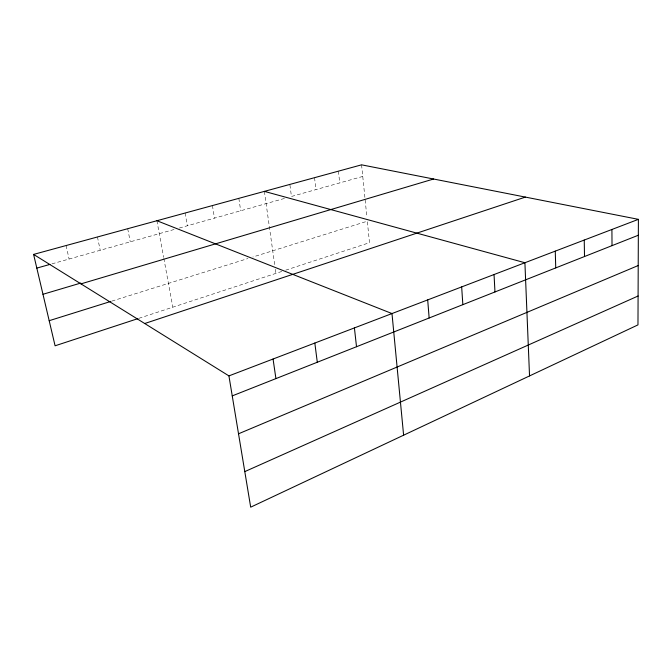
<?xml version="1.0" encoding="UTF-8"?>
<svg xmlns="http://www.w3.org/2000/svg" width="672" height="672" viewBox="0 0 672 672"><rect width="100%" height="100%" fill="white"/><g stroke="black" fill="none" stroke-linecap="round" stroke-linejoin="round"><path stroke-width="0.5" stroke-dasharray="3.36 2.52" d="M138.886 318.318L281.778 271.454M285.701 270.169L369.499 242.693L367.315 221.197L252.865 256.998M111.854 301.098L247.901 258.544M51.946 263.852L174.317 229.429M179.323 228.026L285.592 198.131M362.754 176.434L291.446 196.484L289.867 184.414M66.1 245.532L69.09 259.031M97.448 236.972L100.22 250.27M127.697 228.707L130.267 241.819M156.912 220.727L163.649 257.368M163.842 258.401L172.813 307.188M185.144 213.024L187.337 225.767M212.436 205.565L214.46 218.14M238.837 198.358L240.702 210.756M264.39 191.377L274.739 265.163M275.318 269.279L275.898 273.386M314.538 177.677L315.974 189.588M338.428 171.15L339.73 182.91M361.578 164.833L366.895 217.106"/><path stroke-width="1.01" d="M638.4 219.349L637.972 324.887L250.69 507.167L228.925 375.892L33.6 254.411L361.578 164.833L638.4 219.349L228.925 375.892M244.793 471.61L638.089 296.008M238.526 433.793L638.215 265.532M232.235 395.892L638.333 235.234M144.724 323.526L525.386 197.089M137.894 318.637L55.087 345.794L33.6 254.411M49.182 320.695L110.872 301.4M42.974 294.286L80.749 283.072M80.968 283.87L433.591 179.012M36.817 268.103L49.93 264.415M264.39 191.377L524.908 262.735L529.536 375.917M156.912 220.727L391.986 313.555L403.612 435.196M273.059 359.024L275.923 378.605M314.832 343.048L317.293 362.242M354.413 327.919L356.513 346.727M427.694 299.905L429.148 317.99M461.664 286.91L462.848 304.651M494.038 274.537L494.97 291.95M555.265 251.135L555.744 267.901M584.237 240.055L584.514 256.519M611.915 229.471L612.024 245.641"/></g></svg>
